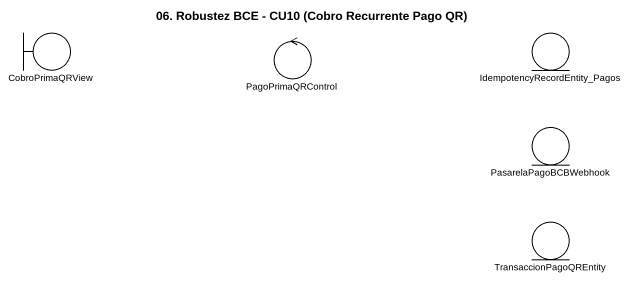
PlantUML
@startuml
title 06. Robustez BCE - CU10 (Cobro Recurrente Pago QR)
boundary CobroPrimaQRView
control PagoPrimaQRControl
entity "IdempotencyRecordEntity_Pagos" as IdempotencyRecordEntity
entity PasarelaPagoBCBWebhook
entity TransaccionPagoQREntity
@enduml
